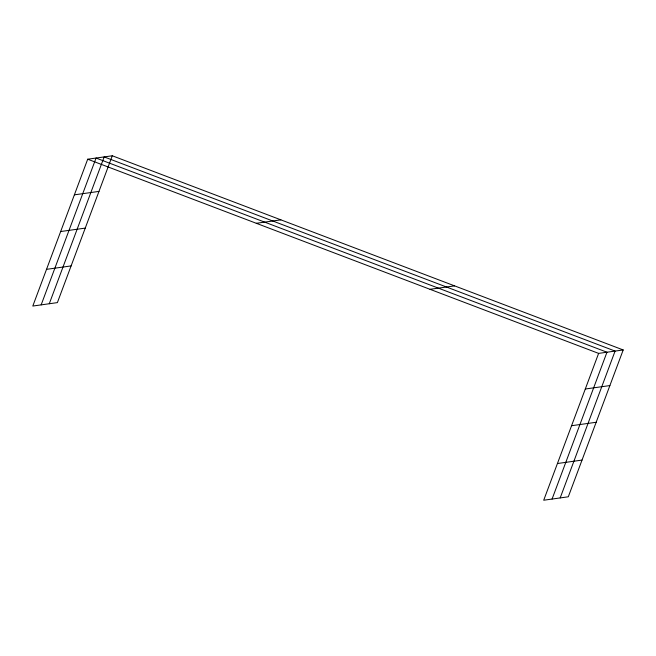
<?xml version="1.0" encoding="UTF-8"?>
<svg xmlns="http://www.w3.org/2000/svg" width="656" height="656" viewBox="0 0 656 656"><rect width="100%" height="100%" fill="white"/><g stroke="black" fill="none" stroke-linecap="round" stroke-linejoin="round"><path stroke-width="0.98" d="M112.291 155.775L87.699 159.211L32.8 306.049L57.384 302.613L112.291 155.775L623.2 349.951L568.301 496.789L543.709 500.225L598.616 353.387L623.2 349.951M41.156 304.884L96.063 158.047L606.972 352.215L552.073 499.052M49.274 303.744L104.173 156.915L615.09 351.083L560.183 497.92M74.382 194.84L98.966 191.404M60.655 231.535L85.247 228.108M256.299 223.286L280.891 219.858M46.519 269.345L71.11 265.918M430.008 289.304L454.6 285.877M585.291 389.008L609.883 385.58M571.573 425.711L596.156 422.275M557.436 463.521L582.02 460.086M87.699 159.211L598.616 353.387"/></g></svg>
